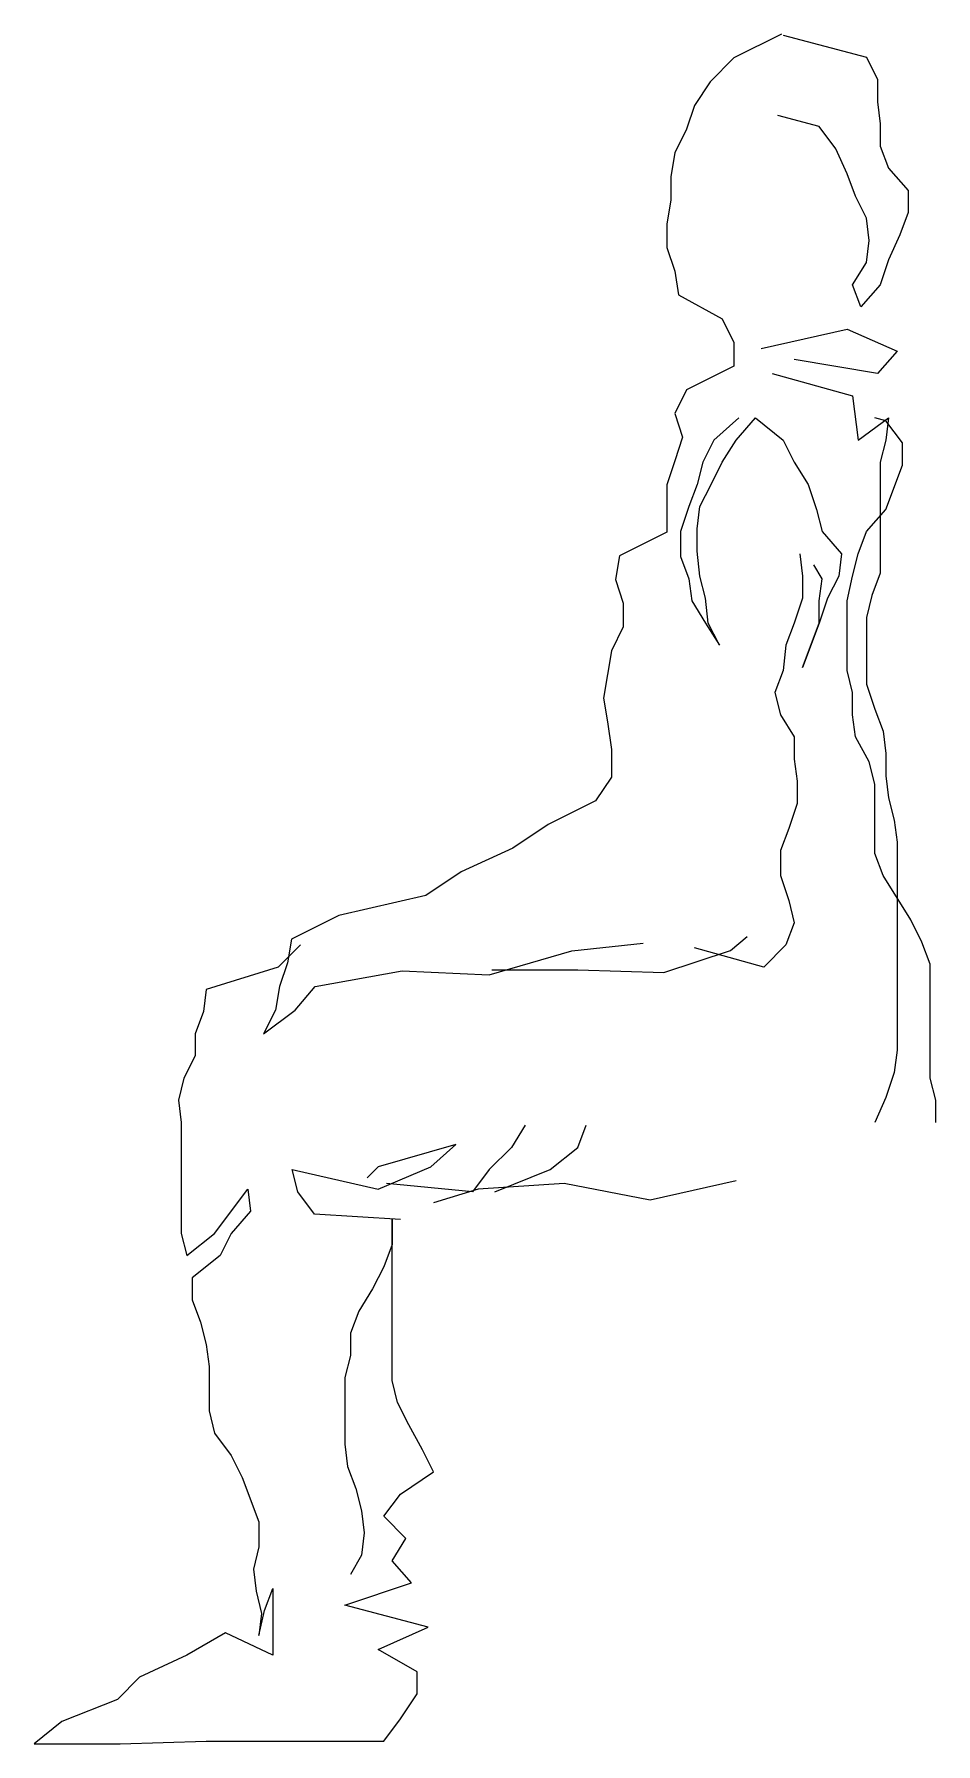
# Model space of a CAD drawing. Extents: x 159.48 to 160.22, y -188.55 to -187.15.
import ezdxf

# ---------------------------------------------------------------- set-up
doc = ezdxf.new("R2010")
doc.units = 0
doc.layers.get('0').update_dxf_attribs({"linetype": 'CONTINUOUS'})

msp = doc.modelspace()

# ---------------------------------------------------------------- linework, layer by layer
for p, q in [((160.0918, -187.1521), (160.0529, -187.1716)), ((160.0933, -187.1529), (160.1614, -187.171)), ((160.0529, -187.1716), (160.0335, -187.191)), ((160.1614, -187.171), (160.1705, -187.1892)), ((160.1705, -187.1892), (160.1705, -187.2074)), ((160.0335, -187.191), (160.0206, -187.2104)), ((160.0206, -187.2104), (160.0141, -187.2298)), ((160.1705, -187.2074), (160.1727, -187.2255)), ((160.0141, -187.2298), (160.0044, -187.2492)), ((160.1228, -187.2278), (160.0887, -187.2187)), ((160.1364, -187.246), (160.1228, -187.2278)), ((160.1727, -187.2255), (160.1727, -187.2437)), ((160.1455, -187.2664), (160.1364, -187.246)), ((160.1727, -187.2437), (160.1795, -187.2619)), ((160.0044, -187.2492), (160.0012, -187.2686)), ((160.0012, -187.2686), (160.0012, -187.288)), ((160.1523, -187.2846), (160.1455, -187.2664)), ((160.1795, -187.2619), (160.1954, -187.28)), ((160.0012, -187.288), (159.9979, -187.3074)), ((160.1614, -187.3027), (160.1523, -187.2846)), ((160.1954, -187.28), (160.1954, -187.2982)), ((160.1954, -187.2982), (160.1886, -187.3163)), ((159.9979, -187.3074), (159.9979, -187.3268)), ((160.1636, -187.3209), (160.1614, -187.3027)), ((159.9979, -187.3268), (160.0044, -187.3462)), ((160.1614, -187.339), (160.1636, -187.3209)), ((160.1886, -187.3163), (160.1795, -187.3368)), ((160.15, -187.3572), (160.1614, -187.339)), ((160.1795, -187.3368), (160.1727, -187.3572)), ((160.0044, -187.3462), (160.0076, -187.3656)), ((160.1568, -187.3754), (160.15, -187.3572)), ((160.1727, -187.3572), (160.1568, -187.3754)), ((160.0076, -187.3656), (160.0432, -187.385)), ((160.0432, -187.385), (160.0529, -187.4044)), ((160.0751, -187.4094), (160.1455, -187.3935)), ((160.1455, -187.3935), (160.1864, -187.4117)), ((160.0529, -187.4044), (160.0529, -187.4238)), ((160.1864, -187.4117), (160.1705, -187.4299)), ((160.0529, -187.4238), (160.0141, -187.4432)), ((160.1705, -187.4299), (160.1023, -187.4185)), ((160.0842, -187.4299), (160.15, -187.448)), ((160.0141, -187.4432), (160.0044, -187.4626)), ((160.15, -187.448), (160.1546, -187.4843)), ((160.0044, -187.4626), (160.0109, -187.482)), ((160.0569, -187.4662), (160.0365, -187.4843)), ((160.0546, -187.4843), (160.0705, -187.4662)), ((160.0705, -187.4662), (160.0933, -187.4843)), ((160.1546, -187.4843), (160.1795, -187.4662)), ((160.1773, -187.4685), (160.1682, -187.4662)), ((160.1795, -187.4662), (160.1773, -187.4843)), ((160.1909, -187.4866), (160.1773, -187.4685)), ((160.0109, -187.482), (160.0044, -187.5014)), ((160.0365, -187.4843), (160.0274, -187.5025)), ((160.0433, -187.5025), (160.0546, -187.4843)), ((160.0933, -187.4843), (160.1023, -187.5025)), ((160.1773, -187.4843), (160.1727, -187.5025)), ((160.1909, -187.5048), (160.1909, -187.4866)), ((160.0044, -187.5014), (159.9979, -187.5209)), ((160.0274, -187.5025), (160.0228, -187.5207)), ((160.0342, -187.5207), (160.0433, -187.5025)), ((160.1023, -187.5025), (160.1137, -187.5207)), ((160.1727, -187.5025), (160.1727, -187.5933)), ((160.1773, -187.5411), (160.1909, -187.5048)), ((159.9979, -187.5209), (159.9979, -187.5597)), ((160.0228, -187.5207), (160.016, -187.5388)), ((160.0251, -187.5388), (160.0342, -187.5207)), ((160.1137, -187.5207), (160.1205, -187.5411)), ((160.016, -187.5388), (160.0092, -187.5593)), ((160.0228, -187.557), (160.0251, -187.5388)), ((160.1205, -187.5411), (160.125, -187.5593)), ((160.1614, -187.5593), (160.1773, -187.5411)), ((159.9979, -187.5597), (159.9591, -187.5791)), ((160.0092, -187.5593), (160.0092, -187.5797)), ((160.0228, -187.5752), (160.0228, -187.557)), ((160.125, -187.5593), (160.1409, -187.5774)), ((160.1546, -187.5774), (160.1614, -187.5593)), ((159.9591, -187.5791), (159.9559, -187.5985)), ((160.0092, -187.5797), (160.016, -187.5979)), ((160.0251, -187.5956), (160.0228, -187.5752)), ((160.1069, -187.5774), (160.1091, -187.5956)), ((160.1409, -187.5774), (160.1387, -187.5956)), ((160.15, -187.5956), (160.1546, -187.5774)), ((160.0297, -187.6138), (160.0251, -187.5956)), ((160.1091, -187.5956), (160.1091, -187.6138)), ((160.125, -187.5979), (160.1182, -187.5865)), ((160.1387, -187.5956), (160.1296, -187.6138)), ((160.1455, -187.616), (160.15, -187.5956)), ((160.1727, -187.5933), (160.1659, -187.6115)), ((159.9559, -187.5985), (159.9623, -187.6179)), ((160.016, -187.5979), (160.0183, -187.616)), ((160.1228, -187.616), (160.125, -187.5979)), ((159.9623, -187.6179), (159.9623, -187.6373)), ((160.0183, -187.616), (160.0297, -187.6342)), ((160.0319, -187.6342), (160.0297, -187.6138)), ((160.1091, -187.6138), (160.1023, -187.6342)), ((160.1296, -187.6138), (160.1228, -187.6342)), ((160.1228, -187.6342), (160.1228, -187.616)), ((160.1455, -187.6728), (160.1455, -187.616)), ((160.1659, -187.6115), (160.1614, -187.6296)), ((159.9623, -187.6373), (159.9526, -187.6567)), ((160.0297, -187.6342), (160.041, -187.6523)), ((160.041, -187.6523), (160.0319, -187.6342)), ((160.1023, -187.6342), (160.0955, -187.6523)), ((160.1228, -187.6342), (160.1091, -187.6705)), ((160.1091, -187.6705), (160.1228, -187.6342)), ((160.1614, -187.6296), (160.1614, -187.6841)), ((159.9526, -187.6567), (159.9462, -187.6955)), ((160.0955, -187.6523), (160.0933, -187.6728)), ((160.0933, -187.6728), (160.0864, -187.6909)), ((160.15, -187.6909), (160.1455, -187.6728)), ((160.0864, -187.6909), (160.091, -187.7091)), ((160.15, -187.7091), (160.15, -187.6909)), ((160.1614, -187.6841), (160.1682, -187.7046)), ((159.9462, -187.6955), (159.9494, -187.7149)), ((160.1682, -187.7046), (160.175, -187.7227)), ((159.9494, -187.7149), (159.9526, -187.7376)), ((160.091, -187.7091), (160.1023, -187.7273)), ((160.1523, -187.7273), (160.15, -187.7091)), ((160.1023, -187.7273), (160.1023, -187.7454)), ((160.1636, -187.7477), (160.1523, -187.7273)), ((160.175, -187.7227), (160.1773, -187.7409)), ((159.9526, -187.7376), (159.9526, -187.7602)), ((160.1023, -187.7454), (160.1046, -187.7636)), ((160.1682, -187.7659), (160.1636, -187.7477)), ((160.1773, -187.7409), (160.1773, -187.7591)), ((159.9526, -187.7602), (159.9397, -187.7796)), ((160.1046, -187.7636), (160.1046, -187.7818)), ((160.1773, -187.7591), (160.1795, -187.7772)), ((160.1682, -187.8226), (160.1682, -187.7659)), ((160.1795, -187.7772), (160.1841, -187.7954)), ((159.9397, -187.7796), (159.9009, -187.799)), ((160.1046, -187.7818), (160.0978, -187.8022)), ((159.9009, -187.799), (159.8718, -187.8184)), ((160.0978, -187.8022), (160.091, -187.8203)), ((160.1841, -187.7954), (160.1864, -187.8135)), ((159.8718, -187.8184), (159.8297, -187.8378)), ((160.1864, -187.8135), (160.1864, -187.9838)), ((160.091, -187.8203), (160.091, -187.8408)), ((160.175, -187.8408), (160.1682, -187.8226)), ((159.8297, -187.8378), (159.8006, -187.8572)), ((160.091, -187.8408), (160.0978, -187.8612)), ((160.1977, -187.8771), (160.175, -187.8408)), ((159.8006, -187.8572), (159.7294, -187.8734)), ((160.0978, -187.8612), (160.1023, -187.8794)), ((159.7294, -187.8734), (159.6906, -187.8928)), ((160.1023, -187.8794), (160.0955, -187.8975)), ((160.2068, -187.8953), (160.1977, -187.8771)), ((159.6981, -187.8975), (159.6799, -187.9157)), ((159.6906, -187.8928), (159.6874, -187.9122)), ((159.8524, -187.9219), (159.9203, -187.9025)), ((159.9203, -187.9025), (159.9785, -187.896)), ((159.9956, -187.9202), (160.0501, -187.9021)), ((160.0774, -187.9157), (160.0206, -187.8998)), ((160.0501, -187.9021), (160.0637, -187.8907)), ((160.0955, -187.8975), (160.0774, -187.9157)), ((160.2136, -187.9134), (160.2068, -187.8953)), ((159.6799, -187.9157), (159.6209, -187.9339)), ((159.6874, -187.9122), (159.6809, -187.9316)), ((160.2136, -188.0065), (160.2136, -187.9134)), ((159.6809, -187.9316), (159.6776, -187.951)), ((159.6938, -187.951), (159.71, -187.9316)), ((159.71, -187.9316), (159.7812, -187.9187)), ((159.7812, -187.9187), (159.8524, -187.9219)), ((159.8548, -187.918), (159.9252, -187.918)), ((159.9252, -187.918), (159.9956, -187.9202)), ((159.6209, -187.9339), (159.6186, -187.952)), ((159.6186, -187.952), (159.6118, -187.9702)), ((159.6776, -187.951), (159.6679, -187.9704)), ((159.6679, -187.9704), (159.6938, -187.951)), ((159.6118, -187.9702), (159.6118, -187.9884)), ((160.1864, -187.9838), (160.1841, -188.002)), ((159.6118, -187.9884), (159.6027, -188.0065)), ((159.6027, -188.0065), (159.5982, -188.0247)), ((160.1841, -188.002), (160.1773, -188.0224)), ((160.2182, -188.0247), (160.2136, -188.0065)), ((159.5982, -188.0247), (159.6005, -188.0428)), ((160.1773, -188.0224), (160.1682, -188.0428)), ((160.2182, -188.0428), (160.2182, -188.0247)), ((159.6005, -188.0428), (159.6005, -188.1336)), ((159.8821, -188.0451), (159.8707, -188.0633)), ((159.9252, -188.0633), (159.932, -188.0451)), ((159.8253, -188.061), (159.7617, -188.0792)), ((159.8048, -188.0792), (159.8253, -188.061)), ((159.8707, -188.0633), (159.8525, -188.0814)), ((159.9025, -188.0814), (159.9252, -188.0633)), ((159.6958, -188.0996), (159.6913, -188.0814)), ((159.6913, -188.0814), (159.7617, -188.0973)), ((159.7617, -188.0792), (159.7526, -188.0882)), ((159.7617, -188.0973), (159.8048, -188.0792)), ((159.8525, -188.0814), (159.8389, -188.0996)), ((159.8571, -188.0996), (159.9025, -188.0814)), ((159.6277, -188.1336), (159.655, -188.0973)), ((159.655, -188.0973), (159.6572, -188.1155)), ((159.7095, -188.1178), (159.6958, -188.0996)), ((159.8389, -188.0996), (159.7685, -188.0928)), ((159.8434, -188.0973), (159.8071, -188.1087)), ((159.9138, -188.0928), (159.8434, -188.0973)), ((159.9842, -188.1064), (159.9138, -188.0928)), ((160.0546, -188.0905), (159.9842, -188.1064)), ((159.6572, -188.1155), (159.6413, -188.1336)), ((159.7799, -188.1223), (159.7095, -188.1178)), ((159.773, -188.254), (159.773, -188.1223)), ((159.773, -188.1223), (159.773, -188.1427)), ((159.6005, -188.1336), (159.605, -188.1518)), ((159.605, -188.1518), (159.6277, -188.1336)), ((159.6413, -188.1336), (159.6322, -188.1518)), ((159.6322, -188.1518), (159.6095, -188.17)), ((159.773, -188.1427), (159.7662, -188.1609)), ((159.7662, -188.1609), (159.7571, -188.1791)), ((159.6095, -188.17), (159.6095, -188.1881)), ((159.7571, -188.1791), (159.7458, -188.1972)), ((159.6095, -188.1881), (159.6163, -188.2063)), ((159.7458, -188.1972), (159.739, -188.2154)), ((159.6163, -188.2063), (159.6209, -188.2245)), ((159.6209, -188.2245), (159.6232, -188.2426)), ((159.739, -188.2154), (159.739, -188.2335)), ((159.739, -188.2335), (159.7344, -188.2517)), ((159.6232, -188.2426), (159.6232, -188.2789)), ((159.7344, -188.2517), (159.7344, -188.3062)), ((159.7776, -188.2721), (159.773, -188.254)), ((159.6232, -188.2789), (159.6277, -188.2971)), ((159.7867, -188.2903), (159.7776, -188.2721)), ((159.798, -188.3107), (159.7867, -188.2903)), ((159.6277, -188.2971), (159.6413, -188.3153)), ((159.7344, -188.3062), (159.7367, -188.3244)), ((159.6413, -188.3153), (159.6504, -188.3334)), ((159.8071, -188.3289), (159.798, -188.3107)), ((159.6504, -188.3334), (159.664, -188.3698)), ((159.7367, -188.3244), (159.7435, -188.3425)), ((159.7799, -188.3471), (159.8071, -188.3289)), ((159.7435, -188.3425), (159.7481, -188.3607)), ((159.7662, -188.3652), (159.7799, -188.3471)), ((159.7481, -188.3607), (159.7503, -188.3788)), ((159.7844, -188.3834), (159.7662, -188.3652)), ((159.664, -188.3698), (159.664, -188.3902)), ((159.7503, -188.3788), (159.7481, -188.397)), ((159.664, -188.3902), (159.6595, -188.4084)), ((159.773, -188.4015), (159.7844, -188.3834)), ((159.7481, -188.397), (159.739, -188.4129)), ((159.7889, -188.4197), (159.773, -188.4015)), ((159.6595, -188.4084), (159.6618, -188.4265)), ((159.7344, -188.4379), (159.7889, -188.4197)), ((159.6618, -188.4265), (159.6663, -188.4447)), ((159.6686, -188.4424), (159.6754, -188.4242)), ((159.6754, -188.4242), (159.6754, -188.4787)), ((159.664, -188.4628), (159.6686, -188.4424)), ((159.6663, -188.4447), (159.664, -188.4628)), ((159.8026, -188.456), (159.7344, -188.4379)), ((159.6368, -188.4606), (159.605, -188.4787)), ((159.6754, -188.4787), (159.6368, -188.4606)), ((159.7617, -188.4742), (159.8026, -188.456)), ((159.7935, -188.4924), (159.7617, -188.4742)), ((159.605, -188.4787), (159.5664, -188.4969)), ((159.5664, -188.4969), (159.5482, -188.5151)), ((159.7935, -188.5105), (159.7935, -188.4924)), ((159.5482, -188.5151), (159.5028, -188.5332)), ((159.7799, -188.5309), (159.7935, -188.5105)), ((159.5028, -188.5332), (159.4801, -188.5514)), ((159.7662, -188.5491), (159.7799, -188.5309)), ((159.4801, -188.5514), (159.5505, -188.5514)), ((159.5505, -188.5514), (159.6209, -188.5491)), ((159.6209, -188.5491), (159.7662, -188.5491))]:
    msp.add_line(p, q)

doc.saveas('drawing.dxf')
